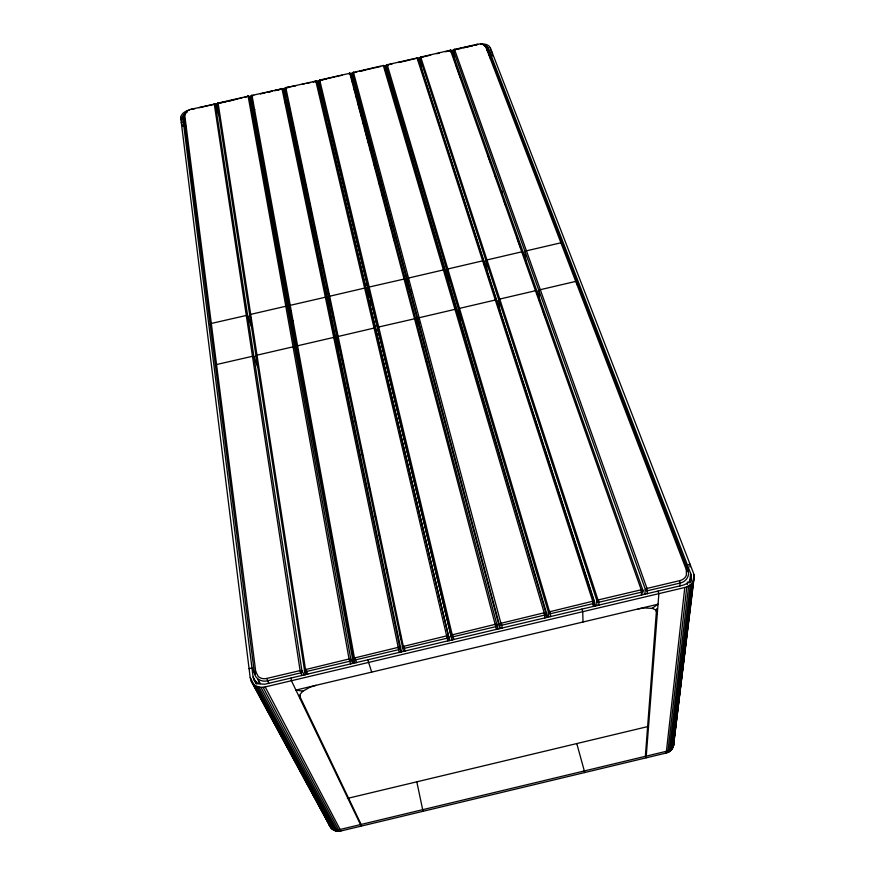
<?xml version="1.0" encoding="UTF-8"?>
<svg xmlns="http://www.w3.org/2000/svg" width="875" height="875" viewBox="0 0 875 875"><rect width="100%" height="100%" fill="white"/><g stroke="black" fill="none" stroke-linecap="round" stroke-linejoin="round"><path stroke-width="1.31" d="M387.1 64.52L386.859 65.111A1.214 0.755 -10.3 0 0 386.236 65.625L388.008 76.694L547.783 617.411M329.492 308.372L326.791 297.839L325.686 297.15L289.844 305.419L289.253 306.502L290.795 311.533M641.539 595.153L641.211 589.772L450.406 50.148M642.72 593.217L642.841 590.002L641.659 589.684L598.5 599.878L596.827 600.895L596.805 605.577M644.93 594.169L645.192 589.663L646.527 588.536L679.82 580.617A10.292 8.794 10.6 0 0 686.383 575.203L686.317 569.712L485.767 46.889L483.525 44.734A7.033 4.386 -7.7 0 0 477.378 44.275L454.103 49.525M647.281 593.797L646.975 588.405L454.442 49.23L454.114 49.842A1.214 0.755 -8.4 0 0 453.512 50.345L454.311 57.958M189.262 110.075C185.434 110.994 180.655 113.641 180.753 118.125L250.206 677.698L329.273 824.666C330.706 829.445 336.131 832.256 340.9 830.977L666.225 753.014L671.628 749.667L673.542 745.391L694.05 574.591L490.328 47.808C488.6 44.242 483.995 43.641 480.462 44.034M198.953 107.745L214.594 104.223A1.214 0.766 -15.5 0 1 215.37 104.42L302.061 671.77A1.783 1.575 -31.3 0 1 301.12 672.777L267.422 680.805C261.8 682.358 255.084 678.869 254.373 672.798L183.87 116.506L184.636 113.663L187.338 111.092M645.411 755.661L656.6 608.77M646.111 757.827L658.864 593.644L657.945 591.084M673.542 745.391L673.848 739.506M687.28 584.686L687.498 582.006M690.638 581.842L691.228 576.341L690.659 573.42L488.327 48.256L486.773 46.441L483.995 45.38M679.984 586.053L679.82 580.617M304.019 674.942L302.181 670.906L300.552 670.469L266.809 678.431A10.325 8.958 -33 0 1 258.3 676.561L255.719 671.628L184.756 115.248L185.741 112.361A7.077 4.419 -16.2 0 1 191.056 109.288L214.725 104.048L215.6 104.759L218.859 115.642M694.116 578.342C693.328 583.002 689.259 586.491 684.786 587.508L666.225 753.003C671.759 751.888 674.614 745.905 673.761 740.644C674.341 745.434 671.311 750.291 666.422 751.286L340.112 829.478C336.011 830.528 331.352 828.712 329.263 824.961M686.919 568.98L687.378 564.911L690.222 564.244L689.905 566.956M687.761 571.714L687.837 569.877L686.317 569.712M667.789 752.5L686.798 586.873M667.964 752.423L668.161 750.706M669.244 751.756L688.658 585.966M669.539 751.57L669.736 749.842M689.544 582.892L690.659 573.42M690.277 581.623L691.075 574.864M690.419 581.93L691.119 577.806M690.594 581.733L691.228 576.341M670.523 750.805L690.298 584.806M670.917 750.444L671.114 748.716M671.628 749.667L691.698 583.439M672.044 749.098L672.252 747.37M672.503 748.355L692.825 581.875M674.177 736.805L674.68 732.747M675.008 730.045L675.511 725.987M676.003 721.941L676.495 717.883M676.834 715.181L677.327 711.123M677.655 708.422L678.158 704.364M678.486 701.663L678.989 697.605M679.481 693.547L679.973 689.489M680.312 686.787L680.805 682.73M681.133 680.028L681.636 675.97M682.128 671.923L682.456 669.211M682.959 665.164L683.288 662.452M683.791 658.405L684.283 654.347M684.611 651.645L685.114 647.588M685.606 643.53L686.098 639.472M686.438 636.77L686.93 632.712M687.258 630.011L687.761 625.953M688.253 621.906L688.592 619.194M689.084 615.147L689.413 612.445M689.916 608.388L690.244 605.686M690.736 601.628L691.239 597.57M691.731 593.512L692.059 590.811M692.562 586.753L693.055 582.695M693.394 579.994L694.05 574.591M672.886 747.567L673.105 745.828M673.148 746.922L693.634 580.158M673.433 745.905L694.258 576.472M252.416 108.019L249.222 96.731A1.214 0.766 -14.5 0 0 248.434 96.534L247.953 96.108M255.927 683.473L253.105 677.009L182.766 117.666L183.805 114.614L187.217 112.098M454.759 61.13L454.792 61.775M421.422 68.698L421.619 69.562M388.052 76.278L389.047 77.448M354.648 83.869L499.898 628.753M450.647 50.148L420.448 57.159M416.992 57.783L592.725 601.245L593.272 606.594M690.736 579.217L688.133 582.848L683.812 584.97L264.819 684.228L258.42 683.834L253.991 679.875M383.305 65.428L544.173 612.752L544.928 618.045M349.595 73.084L349.803 73.522A1.214 0.755 -11.5 0 1 350.623 73.708L498.05 628.972M646.647 588.995L646.975 588.405L646.439 588.842M285.786 100.647L283.259 89.403L282.439 88.681L251.552 95.506M598.172 600.48L420.809 57.378L430.686 55.136M315.744 80.773L447.88 641.036M549.609 611.975L387.155 64.586M500.981 623.492L353.434 72.242L353.172 72.756A1.214 0.755 -11.3 0 0 352.537 73.27L354.583 84.284L355.655 85.039M452.277 635.031L319.681 79.909L319.462 80.412A1.214 0.766 -12.3 0 0 318.817 80.927A1.28 0.798 -12.3 0 0 318.752 81.342L451.959 640.117M281.936 88.452L399.295 652.553M403.353 646.614L285.797 87.598L295.838 85.75M354.473 658.197L251.956 95.2L251.814 95.769M305.539 669.78L218.116 103.141L223.278 102.222M377.672 339.588L375.648 328.716L373.986 328.092L337.783 336.558L337.127 337.641L340.014 347.988M248.117 96.13L349.038 658.962L350.656 664.07M214.233 103.819L300.081 670.556L301.919 675.62M319.058 93.253L319.452 92.269L317.045 81.725L316.247 81.003L285.392 87.828M302.859 691.152L300.256 694.127L299.917 698.381L299.523 695.734M597.964 600.327L598.5 599.878L599.025 605.227M549.413 611.822L592.725 601.245L594.475 601.672A1.87 1.652 5.1 0 1 594.486 602.503A1.772 1.564 5.1 0 1 593.677 603.477L550.014 613.823A1.761 1.575 0.7 0 1 548.745 613.342L386.181 66.03L387.209 64.75L416.894 58.012L418.162 58.494L594.475 601.672L594.519 606.112M500.784 623.339L544.622 612.675L545.967 613.167L546.306 617.531M452.091 634.878L495.545 624.269L497.109 624.312L497.383 625.505A1.75 1.586 -6.3 0 1 496.53 626.489L452.725 636.869A1.75 1.586 -12.6 0 1 451.489 636.377A1.848 1.684 -12.6 0 1 451.062 635.644L318.741 81.342L319.725 80.073L349.792 73.281L350.886 74.047L351.947 79.362M403.167 646.461L447.158 635.753L448.613 636.223L449.553 640.456M354.288 658.033L398.366 647.314L399.875 647.763L401.111 651.93M305.353 669.627L349.508 658.875L351.072 659.323L352.614 663.425M289.898 318.062C291.386 316.695 288.98 305.627 285.677 306.294L250.873 314.333L249.769 315.219L250.655 318.095M297.205 358.444C298.769 357.153 296.286 346.073 292.961 346.85L257.195 355.119L256.069 356.005L256.955 358.848M367.828 300.059C369.37 298.736 367.85 287.427 364.547 288.105L329.306 296.319L328.672 297.402L331.023 306.294M337.247 349.169C338.844 347.911 336.82 336.7 333.495 337.466L297.784 345.734L296.625 347.014L297.784 350.733M450.822 50.17L451.795 50.859L642.895 590.209A1.881 1.641 9 0 1 642.928 591.03A1.783 1.553 9 0 1 642.141 591.992L598.544 602.328A1.772 1.564 5.6 0 1 597.264 601.847L419.891 57.98A1.214 0.755 -9.3 0 1 420.503 57.466M383.48 65.461L353.041 72.472M349.759 73.117L496.519 629.519M248.281 96.163L217.689 103.195M184.756 115.248L183.87 116.506M255.719 671.628L254.352 672.47L255.084 674.133M218.302 103.348L217.995 103.447A1.214 0.766 -15.4 0 0 217.317 103.972A1.291 0.809 -15.3 0 0 217.208 104.398L305.211 674.887M316.039 685.311L310.012 687.203L302.991 691.162L295.925 690.08L658.044 604.209L652.028 608.377L644.284 607.928L638.17 608.923M347.386 798.427L648.091 726.513M249.08 668.62L251.967 667.931L255.161 673.958M250.611 679.591C252.361 685.606 259.394 688.505 265.18 686.941L684.786 587.508M326.113 294.525L328.759 293.923M364.459 285.688L368.419 284.769M404.119 276.533L406.766 275.931M329.295 310.188L331.942 309.575M368.944 301.033L371.591 300.42M408.592 291.878L411.239 291.266M290.577 321.552L293.191 320.95M329.908 312.463L332.544 311.861M369.469 303.33L372.105 302.717M195.114 108.62L191.056 109.288M224.514 101.938L226.997 101.38M228.244 101.095L238.186 98.842M239.422 98.558L241.905 97.989M244.387 97.431L246.87 96.862M263.298 93.133L265.77 92.575M267.017 92.291L271.972 91.164M274.455 90.606L276.938 90.037M278.184 89.753L280.656 89.195M302.028 84.339L304.511 83.781M313.184 81.812L315.667 81.244M321.016 80.03L323.488 79.472M324.723 79.188L334.633 76.945M335.869 76.661L338.341 76.092M339.588 75.819L342.059 75.25M359.658 71.258L362.141 70.7M363.377 70.416L373.264 68.173M374.5 67.889L376.972 67.331M378.208 67.047L380.68 66.489M387.166 65.013L392.098 63.897M398.278 62.486L400.75 61.928M406.919 60.528L411.863 59.402M413.098 59.128L415.57 58.559M436.844 53.736L439.316 53.167M445.484 51.767L450.417 50.652M455.678 49.459L458.216 48.88M459.473 48.595L462.011 48.016M463.28 47.731L465.806 47.152M467.075 46.867L469.602 46.298M470.87 46.003L473.397 45.434M474.666 45.15L477.378 44.275M213.981 104.464L225.903 101.752M228.55 101.15L233.855 99.947M248.434 96.644L253.728 95.441M260.356 93.931L264.327 93.034M266.963 92.433L272.256 91.23M274.903 90.628L280.186 89.425M282.833 88.823L288.116 87.631M306.633 83.42L310.592 82.523M313.239 81.922L326.463 78.925M348.939 73.817L356.869 72.023M359.516 71.422L364.798 70.219M383.305 66.019L388.598 64.816M399.175 62.409L407.105 60.616M417.637 58.22L422.909 57.028M449.225 51.045L461.07 48.355M463.641 47.775L472.598 45.741M475.158 45.161L477.728 44.581M248.653 97.912L251.311 97.311M283.095 90.092L285.742 89.491M316.181 82.578L320.152 81.681M350.591 74.769L353.237 74.167M385 66.948L387.647 66.347M418.042 59.445L420.678 58.855M450.975 51.975L453.611 51.373M252.197 110.228L254.822 109.627M285.163 102.736L287.809 102.134M319.528 94.916L322.175 94.325M251.333 681.363L330.072 826.47C332.161 830.2 336.798 832.016 340.9 830.977L265.18 686.941M485.767 46.889L486.938 47.272L687.936 570.172C690.2 575.761 685.956 581.919 680.312 583.012L647.008 590.844A1.783 1.553 9.4 0 1 645.706 590.373L453.48 50.75L454.169 49.416M420.525 57.05L419.847 58.384L421.389 69.103L485.833 267.783M353.117 72.352L352.472 73.686L500.325 628.425M285.48 87.708L284.878 89.031L403.43 651.383M251.639 95.397L251.059 96.709L353.762 659.52A1.772 1.586 -25.9 0 0 354.955 660.023L398.913 649.611A1.761 1.586 -20.5 0 0 399.809 648.616A1.859 1.673 -20.5 0 0 399.875 647.763L283.259 89.403A1.28 0.809 -13.5 0 0 283.019 89.053A1.214 0.766 -13.5 0 0 282.22 88.867M217.777 103.086L217.175 104.136L218.302 107.877M371.514 299.217C369.545 298.692 366.067 287.842 369.338 287L404.567 278.95L405.595 279.65L406.809 286.103M652.138 608.311L655.539 609.842L657.322 613.572L656.294 609.667L657.191 612.183M483.394 44.713L486.303 46.43L487.222 49.459M641.823 590.133L641.211 589.772L641.648 590.319M593.337 601.617L592.725 601.245L593.163 601.803M544.764 613.123L544.173 612.752L544.589 613.309M496.136 624.641L495.545 624.269L495.961 624.827M447.278 636.212L446.698 635.83L447.092 636.398M398.475 647.773L397.895 647.391L398.289 647.959M349.617 659.345L349.038 658.962L349.42 659.531M300.65 670.939L300.081 670.556L300.453 671.125M321.65 92.498L321.147 91.886A1.269 0.798 -12.4 0 1 321.213 91.47A1.203 0.766 -12.4 0 1 321.584 91.098M380.144 338.702L377.683 328.245L378.919 326.955L415.111 318.664L416.161 319.342L417.331 325.719M252.361 682.97L330.75 827.509M331.548 827.663L332.358 829.161M250.206 677.698L251.508 680.105M256.058 688.516L258.661 693.317M259.963 695.723L263.867 702.931M267.772 710.139L269.073 712.545M272.967 719.753L274.269 722.148M278.173 729.356L279.475 731.762M282.723 737.767L286.628 744.986M287.93 747.381L291.834 754.589M293.136 756.995L297.03 764.203M300.934 771.411L302.236 773.817M305.484 779.822L309.389 787.03M310.691 789.436L314.595 796.644M315.897 799.05L319.791 806.258M321.092 808.664L324.997 815.872M253.673 684.37L331.822 828.702M330.28 826.427L331.089 827.925M256.988 686.427L334.48 830.452M333.036 828.647L333.834 830.134M255.227 685.541L333.069 829.686M253.105 677.009L256.977 684.228M334.688 829.325L335.486 830.823M253.422 678.486L256.091 683.528M258.913 687.017L336 830.966M260.947 687.312L337.608 831.239M336.448 829.708L337.247 831.206M338.286 829.762L339.073 831.25M259 681.188L260.28 683.594M257.906 679.448L259.35 683.43M263.058 687.291L339.259 831.239M268.789 683.473L266.809 678.431M361.222 826.109L291.43 680.717L291.036 678.016M299.25 695.177L360.839 823.856M307.716 674.242L305.911 669.178L304.478 670.141L306.337 674.384M328.519 823.331L330.072 826.47M497.58 303.975L499.888 310.964M523.239 252.514L521.763 251.836L486.697 260.006L485.931 261.122L487.222 271.95M354.911 662.878L353.369 658.558L354.845 657.584L356.431 662.703M501.539 190.63L502.458 193.2M456.083 65.373L461.07 79.472M487.594 154.459L490.733 163.319M494.758 174.727L496.103 178.522M504.23 201.513L505.597 205.373M517.344 238.591L520.483 247.461M542.741 310.384L545.005 316.805M371.678 672.109L367.795 659.827M182.645 126.416L181.3 122.566L183.323 122.095L186.003 129.817M423.019 811.289L416.806 781.823M180.742 117.163L181.639 119.744M180.753 118.125L181.65 120.695M183.302 115.369L185.073 120.52M182.941 116.145L185.172 122.587M182.766 116.922L184.997 123.353M182.766 117.666L185.894 126.678M562.352 243.491L560.919 242.802L525.897 250.961L525.098 252.087L525.853 262.653M487.08 271.611L497.219 302.87M500.15 311.916L527.822 397.206M528.237 398.508L543.386 445.189M543.812 446.491L577.588 550.605M578.003 551.906L595.58 606.091M581.919 609.098L582.739 611.68L583.012 622.005M576.778 743.564L584.773 772.527M405.092 651.175L403.714 646.012L402.325 646.767L402.598 647.948A1.761 1.586 -19.7 0 0 403.812 648.452L447.694 638.061A1.75 1.586 -13.5 0 0 448.569 637.066A1.848 1.684 -13.5 0 0 448.613 636.223L317.045 81.725A1.28 0.798 -12.5 0 0 316.794 81.386A1.214 0.766 -12.5 0 0 316.291 81.211M251.552 98.459L251.147 96.294A1.214 0.766 -14.4 0 1 251.541 95.911M252.055 100.209L252.547 101.948M354.047 88.572L355.086 92.498M355.786 95.112L356.825 99.039M357.525 101.653L358.564 105.58M359.264 108.194L360.303 112.12M360.992 114.734L362.042 118.683M362.742 121.319L363.792 125.267M364.492 127.892L365.542 131.841M366.242 134.477L367.281 138.425M367.981 141.061L369.031 145.009M369.72 147.602L370.737 151.43M374.128 164.183L375.145 168.022M378.536 180.797L379.564 184.68M381.97 193.725L382.998 197.608M386.433 210.536L387.461 214.419M389.911 223.606L390.95 227.544M393.389 236.742L394.439 240.68M418.731 332.172L419.781 336.098M422.22 345.286L423.259 349.212M425.698 358.389L426.748 362.327M286.672 96.042L284.955 88.616A1.214 0.766 -13.4 0 1 285.611 88.091M329.339 824.83L328.902 823.069L329.273 824.666M326.637 122.566L319.452 92.269A1.269 0.798 -12.5 0 0 319.2 91.93M326.955 123.889L371.273 310.723M371.591 312.036L399.23 428.586M399.547 429.909L449.542 640.686M451.992 639.877L451.084 635.414L452.637 634.43L453.797 639.636M287.831 100.844L290.905 115.423M291.463 118.07L292.578 123.375M293.136 126.022L293.694 128.68M293.978 130.003L295.378 136.664M295.947 139.333L297.905 148.673M300.989 163.297L302.345 169.761M302.892 172.342L303.986 177.516M304.522 180.108L305.889 186.572M306.436 189.153L307.519 194.327M308.897 200.856L311.927 215.272M314.136 225.75L316.367 236.316M316.925 238.973L318.041 244.3M321.125 258.934L323.094 268.253M327.228 287.908L327.775 290.522M328.333 293.147L329.438 298.386M331.636 308.864L333.856 319.375M336 329.58L336.47 331.811M336.941 334.053L337.422 336.306M340.375 350.317L341.764 356.967M342.333 359.625L343.448 364.941M347.364 383.545L348.764 390.195M349.322 392.842L350.448 398.158M354.364 416.752L355.753 423.391M361.364 450.012L362.764 456.673M368.386 483.35L368.944 486.019M369.228 487.353L369.775 489.978M373.647 508.342L374.194 510.967M374.752 513.592L375.856 518.842M378.897 533.28L380.275 539.842M386.17 567.809L387.286 573.136M393.728 603.739L394.297 606.397M400.159 634.266L401.275 639.581M401.505 652.072L285.961 99.881A1.269 0.809 -13.5 0 0 285.72 99.542M352.297 81.134L352.658 82.895M353.413 663.469L252.208 107.155A1.203 0.766 -14.5 0 0 251.42 106.958M385.197 69.967L384.486 66.139L383.469 65.877A1.214 0.755 -10.5 0 1 384.3 66.062A1.28 0.798 -10.5 0 1 384.573 66.391L545.967 613.167A1.859 1.663 0 0 1 545.967 613.998A1.761 1.575 0 0 1 545.136 614.972L501.397 625.341A1.75 1.586 -5.5 0 1 500.15 624.848L499.723 623.897L501.32 622.891L502.272 628.152M445.43 274.498L444.85 270.594L443.308 269.938L408.144 278.13L407.455 279.223L409.544 289.888A1.411 0.963 -15.2 0 0 409.894 290.128M418.502 60.55L418.239 58.745A1.28 0.798 -9.5 0 0 417.966 58.417M456.859 312.583L456.323 309.663L454.902 309.378L418.786 317.811L418.064 318.905L420.098 329.448A1.444 0.952 -15.1 0 0 420.459 329.678M452.091 52.927L451.872 51.111A1.28 0.798 -8.5 0 0 451.577 50.783A1.214 0.755 -8.5 0 0 451.052 50.608M454.519 59.741L454.727 61.523M484.509 265.486L484.072 261.548L482.562 260.881L447.453 269.062L446.72 270.167L448.416 280.919A1.411 0.963 -17.1 0 0 449.236 281.269M497.044 303.286L496.628 300.344L495.239 300.037L459.167 308.459L458.402 309.575L460.02 320.195A1.444 0.941 -16.9 0 0 460.852 320.534M499.734 310.625L498.695 300.245L499.483 299.13L535.511 290.719L536.878 291.025L537.173 294M487.977 47.589L488.338 51.658M487.452 46.977L487.944 52.402M486.773 46.441L487.134 50.509M490.328 47.808L490.569 50.52M490.525 59.205L489.934 52.434L491.947 51.975L492.297 56.044M488.327 48.256L488.928 55.038M210.263 324.723L211.312 323.455L246.739 315.361L247.909 316.039L251.42 326.397M215.469 365.794L216.552 364.525L252.952 356.18L254.144 356.836L257.698 367.062M548.603 616.995L548.319 612.391L549.959 611.384L550.692 616.678M539.558 301.405L538.923 290.938L539.755 289.822L575.728 281.411L577.062 281.728L577.248 284.714M247.931 96.119L249.452 97.07L350.984 660.177A1.772 1.586 -26.5 0 1 350.066 661.183L306.042 671.606A1.783 1.575 -30.8 0 1 304.872 671.103A1.881 1.663 -30.8 0 1 304.511 670.348"/></g></svg>
